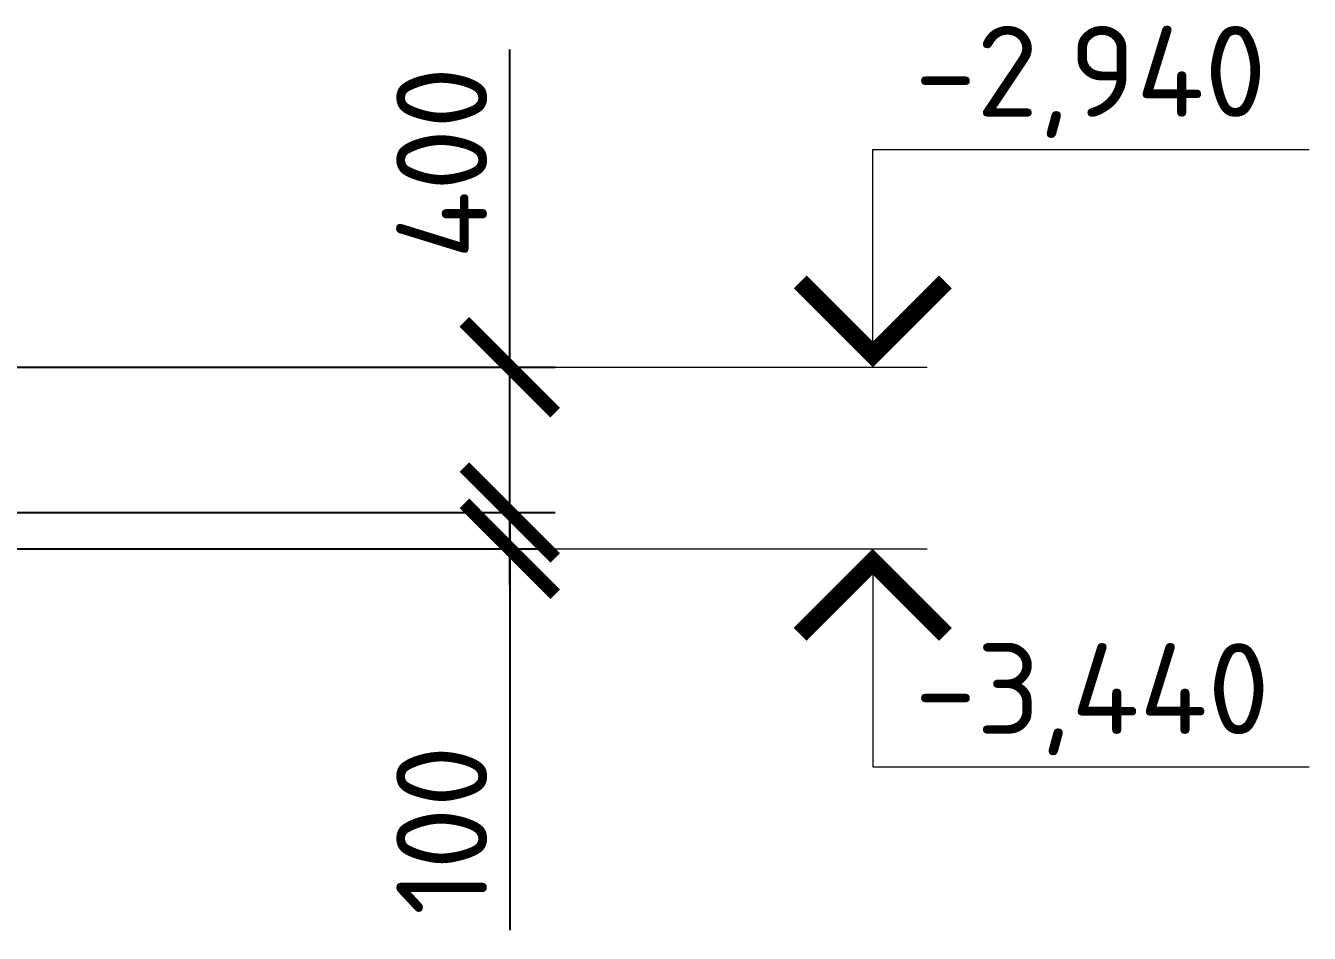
# Model space of a CAD drawing. Header units: metres. Extents: x 416248 to 529006, y -196572 to -135632.
# Drawn here: x 432475 to 436011, y -149061 to -146562 of the extents above; entities that cross this region are included whole.
import ezdxf

# ---------------------------------------------------------------- set-up
doc = ezdxf.new("R2010")
doc.units = ezdxf.units.M
doc.header["$PDSIZE"] = 1
doc.layers.get('0').update_dxf_attribs({"lineweight": 0})
doc.layers.get('Defpoints').update_dxf_attribs({"color": 3})
doc.layers.add('выноски', color=7, linetype='Continuous', lineweight=15)
doc.layers.add('размеры', color=7, linetype='Continuous', lineweight=15)
doc.styles.add('GOST 2.304', font='CS_Gost2304.shx')
doc.styles.add('ISOCPEUR', font='isocpeur.ttf')
doc.dimstyles.new('SPDS', dxfattribs={"dimscale": 10, "dimtxt": 2.5, "dimasz": 2.5, "dimexe": 1.25, "dimexo": 0.625, "dimtad": 1, "dimdec": 0, "dimrnd": 0.001, "dimtxsty": 'GOST 2.304', "dimblk": 'ARCHTICK', "dimblk1": 'ARCHTICK', "dimblk2": 'ARCHTICK', "dimcen": 2.5, "dimdle": 2, "dimadec": 0, "dimazin": 2, "dimtfac": 0.75, "dimtdec": 4, "dimtmove": 1, "dimatfit": 3, "dimfxl": 1, "dimtolj": 1, "dimarcsym": 1})

# ---------------------------------------------------------------- blocks, each defined once
blk = doc.blocks.new('_ArchTick')
at = {"color": 0, "linetype": 'ByBlock', "lineweight": 30, "const_width": 0.15}
blk.add_lwpolyline([(-0.5, -0.5), (0.5, 0.5)], dxfattribs=at)
blk = doc.blocks.new('*D9')
at = {"layer": 'Defpoints', "color": 0, "ltscale": 100, "transparency": 16777216}
for p in [(429456.3, -147502.4), (433808.8, -147502.4), (429456.3, -147902.4)]:
    blk.add_point(p, dxfattribs=at)
at = {"layer": 'размеры', "color": 0, "lineweight": -2, "ltscale": 100, "transparency": 16777216}
for p, q in [((433808.8, -147502.4), (433808.8, -146627.4)), ((429518.8, -147502.4), (433933.8, -147502.4)), ((433808.8, -148102.4), (433808.8, -147502.4)), ((429518.8, -147902.4), (433933.8, -147902.4))]:
    blk.add_line(p, q, dxfattribs=at)
at = {"layer": 'размеры', "color": 0, "lineweight": -2, "ltscale": 100, "transparency": 16777216, "xscale": 250, "yscale": 250, "zscale": 250}
for p, rotation in [((433808.8, -147502.4), 90), ((433808.8, -147902.4), 270)]:
    blk.add_blockref('_ArchTick', p, dxfattribs=dict(at, rotation=rotation))
at = {"layer": 'размеры', "color": 0, "ltscale": 100, "transparency": 16777216, "insert": (433621.3, -146939.9), "char_height": 250, "attachment_point": 5, "rotation": 90, "style": 'ISOCPEUR', "bg_fill": 3, "box_fill_scale": 1.1, "bg_fill_color": 9, "bg_fill_true_color": 13158600, "bg_fill_transparency": 0}
blk.add_mtext('\\A1;400', dxfattribs=at)
blk = doc.blocks.new('*D10')
at = {"layer": 'Defpoints', "color": 0, "ltscale": 100, "transparency": 16777216}
for p in [(429556.3, -147902.4), (430556.3, -148002.4), (433808.8, -148002.4)]:
    blk.add_point(p, dxfattribs=at)
at = {"layer": 'размеры', "color": 0, "lineweight": -2, "ltscale": 100, "transparency": 16777216}
for p, q in [((433808.8, -147902.4), (433808.8, -147652.4)), ((429618.8, -147902.4), (433933.8, -147902.4)), ((433808.8, -147902.4), (433808.8, -148002.4)), ((430618.8, -148002.4), (433933.8, -148002.4)), ((433808.8, -148002.4), (433808.8, -149052.4))]:
    blk.add_line(p, q, dxfattribs=at)
at = {"layer": 'размеры', "color": 0, "lineweight": -2, "ltscale": 100, "transparency": 16777216, "xscale": 250, "yscale": 250, "zscale": 250}
for p, rotation in [((433808.8, -147902.4), 270), ((433808.8, -148002.4), 90)]:
    blk.add_blockref('_ArchTick', p, dxfattribs=dict(at, rotation=rotation))
at = {"layer": 'размеры', "color": 0, "ltscale": 100, "transparency": 16777216, "insert": (433621.3, -148777.4), "char_height": 250, "attachment_point": 5, "rotation": 90, "style": 'ISOCPEUR'}
blk.add_mtext('\\A1;100', dxfattribs=at)

msp = doc.modelspace()

# ---------------------------------------------------------------- linework, layer by layer
at = {"layer": 'выноски', "ltscale": 10}
for p, q in [((434808.76, -147502.59), (434808.76, -146902.59)), ((434808.76, -146902.59), (436011.26, -146902.79)), ((434808.76, -148002.59), (434808.76, -148602.59)), ((434808.76, -148602.59), (436011.26, -148602.79))]:
    msp.add_line(p, q, dxfattribs=at)
at = {"layer": 'выноски', "ltscale": 10, "const_width": 50}
for points in [[(434608.76, -147267.2), (434808.76, -147467.23), (435008.76, -147267.27)], [(434608.76, -148237.91), (434808.76, -148037.94), (435008.76, -148237.98)]]:
    msp.add_lwpolyline(points, dxfattribs=at)

# ---------------------------------------------------------------- texts
at = {"layer": 'выноски', "ltscale": 10, "char_height": 250, "width": 1062.5, "attachment_point": 1, "rotation": 359.99063, "style": 'ISOCPEUR'}
for s, insert in [('-2,940', (434923.8, -146562.61)), ('-3,440', (434923.8, -148262.61))]:
    msp.add_mtext(s, dxfattribs=dict(at, insert=insert))

# ---------------------------------------------------------------- dimensions: what is measured, and where the dimension line sits
at = {"layer": 'размеры', "ltscale": 100}
dim = msp.add_linear_dim(base=(433808.76, -148002.43), p1=(429556.32, -147902.43), p2=(430556.32, -148002.43), angle=90, dimstyle='SPDS', override={"dimscale": 100, "dimtxsty": 'ISOCPEUR', "dimtmove": 0}, dxfattribs=at)
dim.commit()
dim.dimension.update_dxf_attribs({"geometry": '*D10', "text_midpoint": (433621.26, -148777.43)})

# ---------------------------------------------------------------- next in the draw order: dimensions: what is measured, and where the dimension line sits
dim = msp.add_linear_dim(base=(433808.76, -147502.43), p1=(429456.32, -147902.43), p2=(429456.32, -147502.43), angle=90, dimstyle='SPDS', override={"dimscale": 100, "dimtxsty": 'ISOCPEUR', "dimtmove": 0, "dimtfill": 1}, dxfattribs=at)
dim.commit()
dim.dimension.update_dxf_attribs({"geometry": '*D9', "text_midpoint": (433621.26, -146939.93)})

# ---------------------------------------------------------------- next in the draw order: linework, layer by layer
at = {"layer": 'выноски', "ltscale": 10}
for p, q in [((433808.76, -147502.43), (434958.76, -147502.61)), ((433808.76, -148002.43), (434958.76, -148002.61))]:
    msp.add_line(p, q, dxfattribs=at)

doc.saveas('drawing.dxf')
